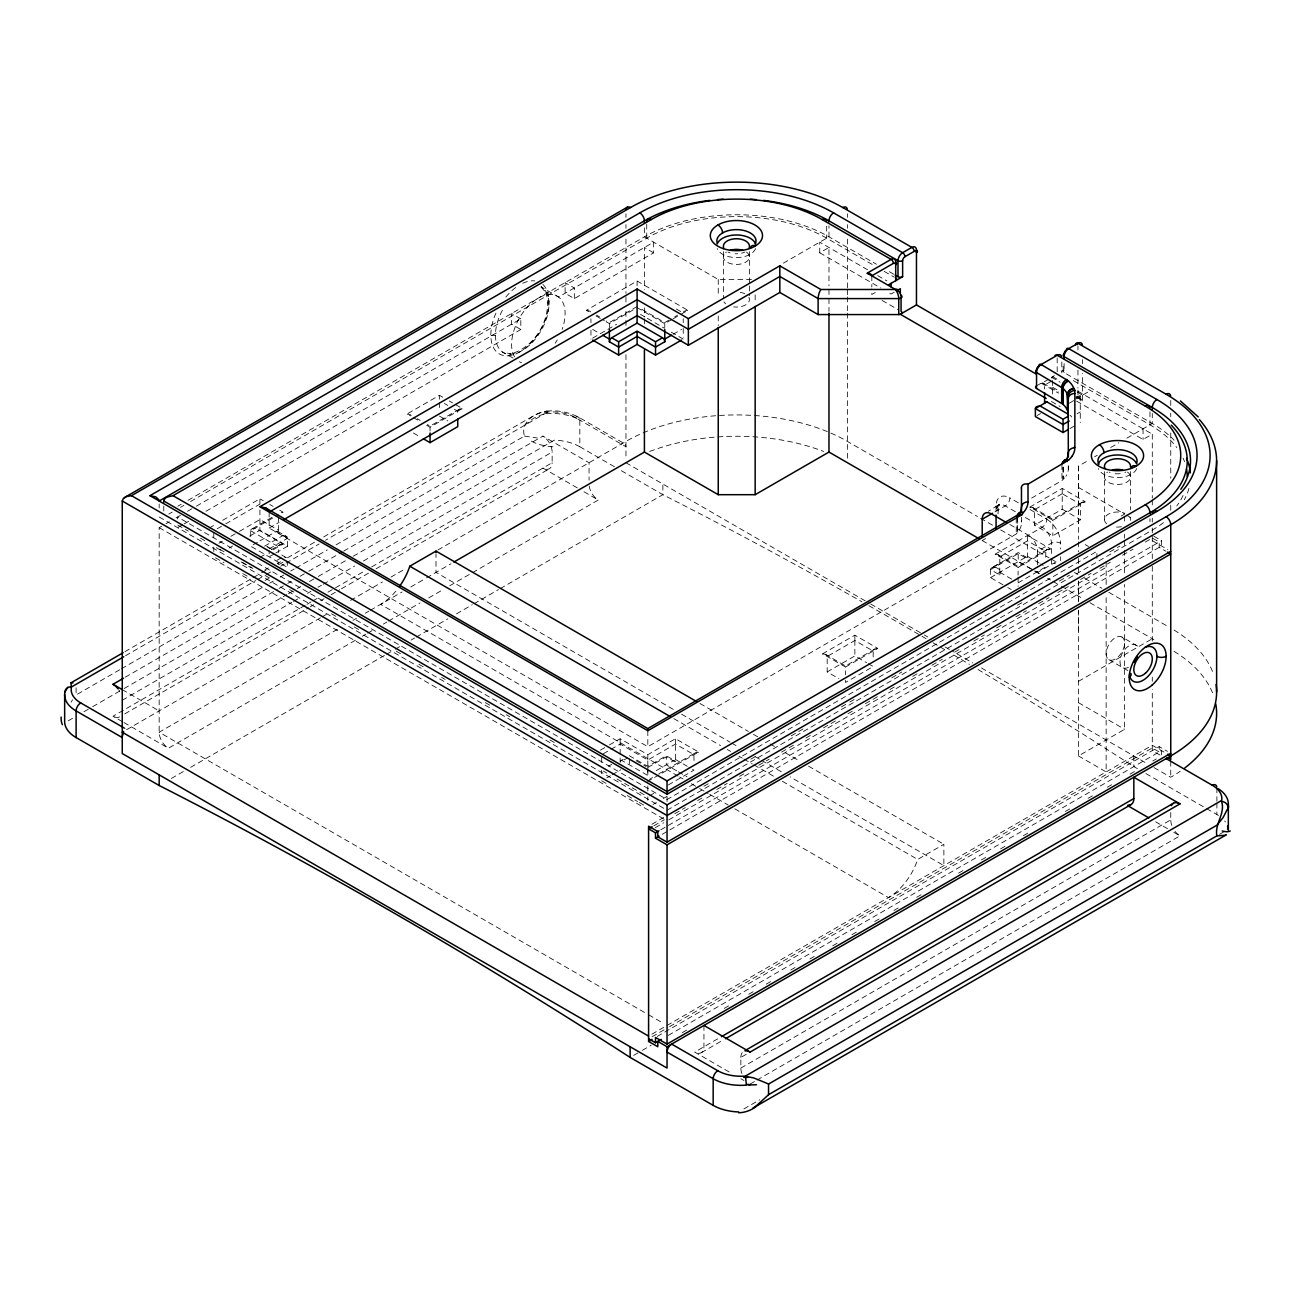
<?xml version="1.0" encoding="UTF-8"?>
<svg xmlns="http://www.w3.org/2000/svg" width="1293" height="1293" viewBox="0 0 1293 1293"><rect width="100%" height="100%" fill="white"/><g stroke="black" fill="none" stroke-linecap="round" stroke-linejoin="round"><path stroke-width="0.75" stroke-dasharray="5 3.75" d="M601.698 762.417L601.698 756.631M693.969 760.494L693.969 754.692L675.512 744.041L647.825 760.025L620.155 744.041L620.155 762.159L627.638 757.827M647.825 790.993L647.825 781.344L698.592 752.041L675.512 738.723L647.825 754.692L620.155 738.723L608.615 745.382M620.317 761.27A3.265 1.891 60 0 1 622.45 760.834L647.825 775.477L647.825 767.751M647.825 765.828L647.825 760.025M647.825 767.492L666.283 756.825L675.512 762.159L675.512 744.041M997.97 513.903L998.778 504.367L998.164 506.274L1000.232 503.882L988.385 511.268M269.154 512.093L269.154 528.077L647.825 746.707L1016.25 533.993L1019.967 528.853A33.424 19.298 0 0 0 1021.454 523.148L1021.47 520.481M1063.153 371.253L1063.153 363.268M1068.325 466.369L1068.325 469.036A32.955 19.023 0 0 1 1065.868 476.293M1078.459 630.919L1078.459 610.991M1078.459 601.633L1078.459 581.705M1078.459 523.293L1078.459 466.11L1089.223 459.904M614.434 466.725L579.83 446.748L579.83 420.112A39.146 22.611 0 0 0 546.6 413.712L547.02 410.948L547.521 412.111L325.577 540.248M71.099 702.18L72.57 699.804M336.051 544.87L524.457 436.097C520.125 422.1 535.35 412.111 547.181 411.109L543.82 411.594C555.521 409.542 567.95 411.691 578.472 417.122L624.616 443.758M1031.604 498.096L1061.957 480.56L1062.975 479.412L1062.975 463.427M1017.656 532.021L1017.656 516.036M524.457 425.429L533.524 418.269L542.85 414.326A26.264 26.022 48.1 0 1 544.111 414.019L544.935 413.905A23.387 23.226 -85.8 0 1 546.6 413.712M668.901 320.147L664.764 322.555L640.504 308.526M998.148 564.136L991.618 567.918L1018.237 552.547L1026.787 557.461M649.409 779.34L652.577 777.513M177.804 506.226L181.198 504.27M187.97 500.359L644.415 236.829A130.496 75.35 0 0 1 828.975 236.829L876.444 264.241M168.817 514.081L172.163 512.141M180.551 507.309L183.897 505.369M190.604 501.49L646.726 238.154A127.231 73.459 0 0 1 826.663 238.154L874.133 265.566M355.381 640.261L168.397 748.211A13.043 7.532 60 0 1 159.168 732.226L159.168 527.641L164.243 524.716M165.94 523.73L169.335 521.774M176.107 517.863L181.198 514.921M187.517 511.268L194.742 507.098M196.439 506.129L520.82 318.854L520.82 329.505L202.371 513.353M182.572 524.78L177.626 527.641L177.626 524.974M184.22 523.827L189.166 520.982M574.334 298.602L574.334 287.951L565.106 282.617L565.106 293.269L574.334 298.602L653.644 252.814L653.644 242.163L558.56 297.051L541.12 286.868A37.853 21.852 -60 0 1 541.12 330.572A37.853 21.852 -60 0 1 503.268 352.423A37.853 21.852 -60 0 1 503.268 308.72M209.175 528.077L215.931 524.166M222.703 520.271L259.925 498.775L263.222 500.682M217.192 528.772L224.028 524.829M225.742 523.843L259.925 504.108M218.905 543.238L222.331 541.266M230.865 536.32L237.702 532.377M239.415 531.391L259.925 519.56L278.383 530.211M252.361 528.692L272.354 517.135M250.697 536.53L250.697 530.744L278.383 514.759M426.722 425.268L430.052 427.191L462.344 408.54L454.15 403.82M606.045 321.698L609.407 323.638L635.348 308.655M229.168 547.973L232.578 546.002M249.662 536.126L259.925 530.211L287.612 546.196L287.612 538.195L276.072 531.536L259.15 541.314M592.663 338.103L616.583 324.301M269.154 528.077L278.997 522.388M257.452 542.284L250.697 546.196L287.612 567.498L287.612 561.501M264.532 546.196L282.989 535.544M269.154 548.862L287.612 538.195M271.271 549.719L280.048 544.676M674.671 316.817L677.564 315.153M259.925 557.38L266.633 553.501M273.098 549.767L282.989 544.062L255.303 528.077M637.093 307.653L664.764 323.638L671.487 319.775M673.152 318.805L679.601 315.088M681.249 314.134L687.844 310.32L637.093 281.017L586.327 310.32L589.624 312.227M274.181 553.937L269.154 556.847L269.154 550.85M275.862 552.968L287.612 546.196M783.413 263.142L828.975 236.829L828.975 225.839M281.26 557.849L276.072 560.839A3.265 1.891 60 0 1 278.286 564.055M264.952 569.922L268.314 567.983M673.152 334.257L681.54 329.408M124.936 651.672L251.246 578.747M252.975 577.761L259.877 573.769M261.59 572.783L268.491 568.791M277.122 563.813L280.565 561.825M287.466 557.849L315.056 541.912M323.686 536.934L534.526 415.215L541.298 412.467L548.927 412.014A32.616 18.829 0 0 1 575.207 417.445L625.957 446.748A6.53 3.766 -60 0 0 621.351 444.081M282.989 562.18L278.383 564.831L278.383 562.18M867.619 269.801L819.746 242.163L819.746 252.814L828.975 247.48L828.975 285.85M125.55 655.729L255.804 580.541M257.549 579.539L265.049 575.207M266.261 574.496L273.777 570.165M280.743 566.14L284.234 564.12M285.979 563.118L319.112 543.997M265.113 580.492L268.572 578.488M119.732 669.758L76.109 694.939L76.109 686.05M121.477 668.756L262.786 587.167M269.752 583.143L273.243 581.123M280.225 577.098L283.717 575.078M290.699 571.053L294.174 569.033M295.919 568.031L327.323 549.897M125.259 677.209L277.3 589.446M279.046 588.428L286.028 584.404M287.773 583.385L291.281 581.365M300.008 576.322L307.007 572.298M308.752 571.28L341.95 552.111M343.696 551.109L542.915 436.08L589.058 462.732L589.058 480.156M68.206 720.815L75.204 716.775M83.948 711.732L90.946 707.691M92.692 706.673L122.415 689.508M124.16 688.506L286.787 594.618M288.533 593.616L295.531 589.576M297.277 588.557L300.768 586.537M309.512 581.494L316.51 577.454M318.256 576.452L346.233 560.289M353.231 556.249L554.325 440.153A39.146 22.611 0 0 1 579.83 446.748M122.253 700.256L291.765 602.393M293.511 601.39L300.493 597.35M307.492 593.325L310.983 591.305M317.981 587.264L321.472 585.244M323.218 584.242L354.67 566.075M363.414 561.033L552.143 452.065A13.043 7.532 60 0 0 542.915 436.08M122.253 721.575L113.024 716.241L305.245 605.269M307.007 604.251L310.983 601.956M312.728 600.954L319.727 596.913M327.969 592.146L365.159 570.682M371.657 566.932L552.143 462.732L552.143 452.065M124.758 713.881L308.494 607.807M310.223 606.805L313.698 604.801M320.632 600.809L324.09 598.804M331.024 594.796L339.687 589.802M341.433 588.8L369.168 572.783M376.101 568.775L549.444 468.696M875.232 292.509L871.821 294.481L871.821 288.889M320.373 617.844L126.003 730.06A6.53 3.766 -60 0 1 126.876 729.559L123.983 727.894M322.054 616.874L328.778 612.995M350.597 600.388L382.502 581.979M390.906 577.131L406.018 568.403M437.923 549.978L625.957 441.414A156.598 90.413 0 0 1 847.432 441.414L977.476 516.505M894.174 292.234L891.087 293.996L886.626 291.426M337.408 629.319L159.168 732.226L646.985 1013.874M352.957 620.349L356.415 618.345M365.369 613.173L368.861 611.153M370.251 610.361L402.075 591.984M410.802 586.941L424.783 578.876M426.528 577.858L450.998 563.748M362.363 636.221L365.854 634.2M367.616 633.198L374.598 629.158M383.342 624.115L386.833 622.095M388.579 621.093L420.031 602.926M428.775 597.883L442.756 589.818M449.738 585.777L470.717 573.672M472.462 572.67L598.271 500.019A13.043 7.532 60 0 1 589.204 486.071M171.403 778.434L183.654 771.371M190.653 767.331L384.781 655.244M386.542 654.242L393.525 650.201M395.286 649.183L402.268 645.142M411.029 640.1L414.52 638.079M416.265 637.077L447.75 618.894M456.494 613.852L472.236 604.752M473.981 603.75L498.468 589.608M500.213 588.606L662.873 494.686A5625.504 3247.903 60 0 1 861.962 601.778M1036.55 385.831L1041.188 383.164A3.265 1.891 -60 0 1 1042.4 382.857L1048.461 379.35M1051.855 378.138A3.265 1.891 60 0 0 1051.5 377.604L1054.345 375.568M1061.812 371.253L1064.107 369.927A3.265 1.891 0 0 0 1064.107 372.594L1152.289 423.49A130.496 75.35 0 0 1 1174.125 440.202M1050.999 381.419L1044.599 385.12L1044.599 388.983M1037.083 415.554L1040.526 413.566M1075.792 397.969L1080.948 394.995M1075.711 399.117L1090.581 390.534M1069.311 403.157L1074.499 400.151M1077.069 413.776L1080.269 411.934M1069.941 428.565L1076.827 424.573M994.899 511.915L1005.291 505.919A6.53 3.766 -60 0 0 1009.898 497.918L1019.967 503.737M1094.621 456.785L1097.304 455.233M1110.768 447.475L1118.833 442.804M1126.914 438.149L1152.289 423.49L1152.289 413.501M600.372 750.134L606.967 746.336M1076.616 401.121L1143.06 439.475L1152.289 434.141L1152.289 498.08M603.362 753.738L620.155 744.041M1062.216 493.732L1034.529 509.717L1034.529 525.168L1052.841 535.738L1080.528 519.754L1080.528 504.302L1062.216 493.732L1062.216 509.183L1034.529 525.168M982.211 540.539L985.67 538.551M608.405 766.28L611.767 764.341M620.818 760.672L623.129 759.33M606.886 777.804L610.344 775.816M612.074 774.814L620.721 769.82M1052.841 520.287L1085.134 501.652L1062.216 488.415L1029.907 507.05L1052.841 520.287L1052.841 535.738M1009.898 524.554L1028.355 535.221L1042.19 527.221A6.53 3.766 -60 0 0 1046.813 519.236L1030.036 509.539M873.179 656.86L873.179 651.074L854.867 640.488L827.181 656.472L827.181 671.924L838.834 678.663M1045.762 557.218L1045.762 551.416L1027.466 540.846L999.78 556.83L999.78 574.949L990.551 569.615L990.551 577.615L1006.035 586.553M990.551 569.615L1018.237 553.63L1027.466 558.964L1027.466 540.846M656.214 770.628L673.2 760.834A3.265 1.891 -60 0 1 675.512 762.159M827.181 671.924L854.867 655.939L866.52 662.679M990.551 577.615L1025.155 557.622A3.265 1.891 -60 0 1 1027.466 558.964M1037.584 564.766L1037.584 551.206L1051.419 543.205A6.53 3.766 0 0 1 1060.648 543.205L1060.648 549.024M658.88 773.844L695.634 752.655M845.493 667.043L877.802 648.407L854.867 635.17L822.574 653.822L845.493 667.043L845.493 674.768M1018.092 567.401L1050.385 548.749L1027.466 535.528L995.157 554.164L1018.092 567.401L1018.092 575.126M1121.193 516.036L1124.603 514.064L1078.459 487.429M1018.092 582.852L1045.762 566.867L1040.768 563.99M649.539 795.809L656.375 791.849M668.336 784.948L693.969 770.143L688.943 767.25M1056.042 561.857L1037.584 572.508L1037.584 566.706M652.965 804.488L656.375 802.517M663.212 798.557L666.622 796.585M703.925 786.241L710.633 782.362M750.877 759.136L757.585 755.257M791.122 735.895L806.218 727.183M841.436 706.851L848.143 702.988M849.824 702.018L856.532 698.139M891.734 677.807L901.803 672.004M1017.51 605.205L1024.218 601.326M1059.436 580.993L1069.489 575.191M1109.733 551.949L1119.803 546.147M667.043 810.21L1152.289 530.049A130.496 75.35 0 0 0 1166.141 520.61M651.931 824.255L663.681 817.467M653.822 825.823L664.327 819.762M674.817 813.701L685.306 807.64M697.557 800.577L704.556 796.536M716.791 789.473L727.28 783.413M739.531 776.35L746.53 772.309M758.765 765.23L769.254 759.169M781.505 752.106L793.74 745.043M805.992 737.964L811.244 734.941M823.479 727.878L835.731 720.799M847.966 713.736L853.218 710.714M865.453 703.634L877.705 696.571M889.94 689.508L895.192 686.47M912.68 676.368L919.679 672.344M931.914 665.265L942.403 659.204M954.654 652.141L961.653 648.1M973.888 641.037L984.393 634.976M996.628 627.913L1003.627 623.872M1015.862 616.793L1026.367 610.749M1038.602 603.669L1049.092 597.608M1057.836 592.566L1068.341 586.505M1080.576 579.442L1091.066 573.381M1099.826 568.338L1110.315 562.277M1122.55 555.198L1133.056 549.153M1145.291 542.074L1152.289 538.033L1159.207 542.042L1159.207 547.359L1165.801 551.174M655.292 827.633L663.681 822.801M668.756 819.875L1106.145 567.336M660.755 829.815L1161.518 540.7L1161.518 546.034L657.814 836.846M1078.459 681.363L1152.289 638.742M1078.459 610.248L1078.459 755.936L1124.603 729.3L1124.603 584.468M734.812 808.836L888.501 897.584A45.675 26.377 -60 0 0 917.691 859.425L943.874 844.297L943.874 865.615L790.168 776.883M651.931 1034.158L663.681 1027.385M667.043 1025.446L1152.289 745.285L1164.589 752.397M652.076 1036.744L667.818 1027.66M669.564 1026.642L1152.289 747.952L1159.207 751.944L1159.207 746.627L1167.45 751.378M657.248 1036.42L1159.207 746.627M633.618 1055.395L640.617 1051.354M642.362 1050.336L651.106 1045.294M668.303 1035.37L1161.518 750.619L1161.518 755.936M682.3 1032.622L689.298 1028.582M724.274 1008.378L731.272 1004.338M748.76 994.252L753.997 991.214M766.248 984.151L773.246 980.11M790.734 970.009L795.987 966.986M809.968 958.905L815.22 955.883M832.708 945.781L839.707 941.74M851.942 934.677L857.194 931.639M874.682 921.537L881.681 917.513M893.916 910.434L899.168 907.411M916.656 897.31L923.655 893.269M958.63 873.082L965.629 869.041M981.371 859.942L988.369 855.901M1000.604 848.838L1005.857 845.816M1023.345 835.714L1030.343 831.674M1065.319 811.487L1072.317 807.446M1088.06 798.347L1095.058 794.306M1107.293 787.243L1114.291 783.202M1130.034 774.119L1137.032 770.078M1152.774 760.995L1156.265 758.975M729.123 1071.945L694.729 1052.082L719.684 1037.681M701.242 1052.728L723.773 1039.717M741.891 1073.562A13.043 7.532 60 0 1 740.857 1068.066L740.857 1057.415L747.855 1053.375M740.857 1068.066L1170.747 819.875L1170.747 809.224M750.085 1084.051L755.338 1081.029M757.084 1080.011L1179.976 835.86A13.043 7.532 60 0 1 1174.917 831.205M743.928 1108.909L759.67 1099.826M1219.541 834.324L1228.285 829.266M637.093 306.57L609.407 322.555L606.643 320.955M459.403 409.154L430.052 426.108L427.32 424.508M1082.193 502.266L1052.841 519.204L1032.865 507.664M1047.427 549.363L1018.092 566.318L998.115 554.778M874.844 649.021L845.493 665.96L825.516 654.436M644.415 227.843L644.415 236.829L718.245 279.45L752.849 279.45M524.457 436.097L537.371 438.004M267.489 546.81L271.352 549.024M1042.934 383.067L1058.369 391.973M629.368 755.742L647.825 766.393L666.283 755.742L674.833 760.672M889.39 271.708L893.705 274.197M884.202 271.385L894.271 277.187M1073.384 380.611L1149.978 424.831A127.231 73.459 0 0 1 1176.775 447.588M877.721 275.619L886.95 280.953M1052.583 376.586L1058.24 379.851M1077.893 391.197L1152.289 434.141M1051.5 377.2L1060.131 382.195M1077.408 392.167L1082.58 395.157A3.265 1.891 60 0 0 1080.269 396.482L1080.269 422.585M1076.519 396.24L1080.56 398.583M1075.744 396.886L1082.564 400.83L1082.564 373.386M819.746 252.814L880.695 288M1052.583 387.237L1058.24 390.502M1041.188 383.164L1058.466 393.12M882.133 300.429L897.617 309.366M1051.387 401.476L1060.066 406.487M1126.332 515.067L1133.25 519.059M1153.825 536.256L1161.518 540.7M653.644 252.814L644.415 247.48L644.415 289.503M1152.289 540.7L1167.66 549.573M1062.216 509.183L1080.528 519.754M1085.183 544.579L1088.528 546.519M676.384 309.043L681.524 312.001M1015.361 511.721L1005.291 505.919A13.043 7.532 60 0 0 996.063 511.236A6.53 3.766 0 0 0 996.063 505.919A19.46 11.233 60 0 1 1009.898 497.967M1025.414 517.539L1042.19 527.221A13.043 7.532 60 0 1 1051.419 543.205L1051.419 556.766M640.504 314.425L645.627 317.383M647.34 318.369L664.424 328.244M671.261 332.188L683.221 339.089M980.579 518.283L994.511 526.332M1000.669 529.888L1049.124 557.865M1050.853 558.851L1057.189 562.52M1074.418 572.46L1077.861 574.448M1084.73 578.424L1101.943 588.347M1108.812 592.323L1169.017 627.089M1027.466 556.297L1039.103 563.021M596.623 315.153L599.499 316.817M595.976 315.896L604.364 320.729M982.147 540.506L1039.394 573.559M1047.621 578.31L1050.482 579.959M1052.874 581.333L1059.597 585.228M1061.294 586.198L1083.469 598.998M1089.918 602.732L1153.906 639.663M1038.877 573.542L1018.237 561.631L1018.237 553.63M592.63 329.408L599.338 333.287M1121.904 637.013A13.043 7.532 -60 0 1 1117.766 657.232A13.043 7.532 -60 0 1 1106.469 650.718A13.043 7.532 -60 0 1 1121.904 637.013L1139.198 647.017M995.157 566.948L1002.075 570.956A3.265 1.891 -60 0 0 999.78 574.949M999.78 572.282L1014.763 580.929M1007.764 587.539L1011.207 589.527M520.82 318.854L511.592 313.52L511.592 324.171L520.82 329.505M1108.844 659.624L1127.884 670.614M513.062 358.064L502.314 352.132L511.042 353.829L510.072 354.04C535.27 347.914 552.935 317.238 546.082 292.315L546.389 293.269L540.393 286.189L542.979 288.177L541.12 286.868M1078.459 702.665L1124.603 729.3M1159.983 755.047L1152.289 750.619L1152.289 689.411M625.957 462.732L868.912 602.991M870.642 603.993L922.588 633.99M924.317 634.992L927.792 636.98M945.102 646.985L953.765 651.979M957.224 653.983L972.805 662.97M981.468 667.98L1145.582 762.725M1153.97 767.573L1170.747 777.255A156.598 90.413 0 0 0 1180.25 771.258M621.351 470.717L662.873 494.686L662.873 484.035M978.058 669.532A5625.504 3247.903 60 0 1 1133.832 766.604L1137.29 768.592M1145.937 773.586L1216.891 814.542A39.146 22.611 0 0 1 1219.105 815.948M1078.459 755.936L1106.145 771.921L1106.145 595.426M442.691 397.193L439.426 395.302L407.117 413.954L410.398 415.845M449.253 400.975L452.518 402.866M444.42 403.513L447.75 405.436M454.409 409.283L457.738 411.206L457.738 415.069M577.308 487.914L542.915 468.05A13.043 7.532 60 0 0 552.143 462.732M584.016 491.793L598.271 500.019M1155.651 821.815L1170.747 830.526M1173.818 832.304L1179.976 835.86M439.426 416.087L447.75 420.888M868.185 663.632L873.179 666.509L845.493 682.494L845.493 676.708M417.348 418.754L420.209 420.419M413.404 417.574L420.225 421.518M413.404 433.026L420.063 436.872M699.966 703.489L748.405 731.45M753.415 734.343L758.441 737.236M770.127 743.992L776.818 747.855M785.158 752.671L800.205 761.351M808.545 766.183L943.874 844.297M673.233 709.356L436 572.395L436 553.743M681.589 714.189L730.028 742.15M731.709 743.119L738.384 746.982M755.096 756.615L760.106 759.508M761.771 760.478L781.829 772.05M673.782 718.601L720.557 745.608M727.232 749.471L730.577 751.395M738.933 756.211L742.279 758.151M743.944 759.104L752.3 763.937M753.964 764.89L775.687 777.432M782.362 781.295L917.691 859.425M269.801 504.48L273.098 506.387M279.692 510.185L282.989 512.093M675.512 759.492L687.262 766.28M277.704 531.375L286.545 536.498M676.675 770.822L666.283 764.826L666.283 756.825M678.405 771.808L687.052 776.802M678.001 776.042L380.643 604.364A45.675 26.377 -60 0 0 395.884 591.143M679.682 777.012L683.027 778.936M691.367 783.768L698.058 787.631M699.723 788.585L708.079 793.417M709.744 794.371L728.121 804.989M250.697 530.744L278.383 546.729L278.383 552.515M636.091 760.704L646.161 766.523M177.755 525.055L188.245 531.116M200.48 538.179L207.462 542.203M219.697 549.266L226.695 553.307M242.421 562.39L252.895 568.435M265.13 575.498L272.128 579.539M289.6 589.624L294.836 592.647M331.541 613.836L336.778 616.858M354.25 626.96L361.232 630.984M396.191 651.171L403.174 655.195M418.9 664.279L425.898 668.319M441.624 677.403L445.115 679.407M485.311 702.616L490.548 705.639M506.274 714.722L509.765 716.742M549.961 739.952L555.198 742.974M220.618 550.139L213.781 546.196L213.781 551.513M241.128 561.97L251.375 567.902M603.395 771.129L606.821 773.117M617.068 779.033L646.128 795.809M663.697 808.27L159.168 516.99L159.168 513.984M215.495 557.833L224.028 562.762M242.825 573.623L249.662 577.567M601.698 780.81L608.534 784.754M627.331 795.599L637.578 801.531M639.292 802.517L644.415 805.474M159.168 527.641L663.697 818.922M122.253 689.605L159.168 710.924M648.666 1014.827L663.697 1023.523M123.934 722.545L168.397 748.211M740.857 1078.718L743.944 1080.495M281.745 555.02L286.545 557.816M495.445 335.178L495.445 335.776A3.265 1.923 -1.1 0 0 490.823 335.841L490.823 335.194M1068.325 465.642L1068.325 469.036L1068.325 465.044M1216.891 787.906L1216.891 801.224M1216.891 803.131L1216.891 814.542M1170.747 400.474L1170.747 405.889M1170.747 413.113L1170.747 416.718M1170.747 432.977L1170.747 478.151M1170.747 505.24L1170.747 510.654M1170.747 761.27L1170.747 777.255M1152.289 499.906L1152.289 507.212M1152.289 518.17L1152.289 522.049M1152.289 528.045L1152.289 532.781M1152.289 536.433L1152.289 558.754M1152.289 566.302L1152.289 640.989M1152.289 677.096L1152.289 681.346M1149.978 411.837L1149.978 424.831M1149.978 518.719L1149.978 521.726M1143.06 428.823L1143.06 439.475M1133.832 755.936L1133.832 766.604M1130.535 471.606L1130.535 509.862M1124.603 516.069L1124.603 524.118M1124.603 534.187L1124.603 538.195M1124.603 540.215L1124.603 548.264M1124.603 550.268L1124.603 574.415M1106.145 562.019L1106.145 585.39M1104.448 471.606L1104.448 519.544M1096.917 558.463L1096.917 551.351L667.043 799.543L177.626 516.99L177.626 518.978M1082.564 359.664L1082.564 363.592M1078.459 466.11L1078.459 539.31M1078.459 541.848L1078.459 551.82M1078.459 558.528L1078.459 573.898M1078.459 580.929L1078.459 601.051M1077.958 345.942L1077.958 349.967M1077.958 370.04L1077.958 388.126M1077.958 390.13L1077.958 398.163M1064.107 363.592L1064.107 372.594M1063.282 467.145L1063.282 479.121A32.147 18.571 0 0 0 1065.836 476.277M1062.216 488.867L1062.216 493.279M1061.812 361.927L1061.812 372.917M1061.957 464.575L1061.957 480.56M1060.648 556.766L1060.648 560.645M1057.189 357.935L1057.189 371.915M1052.599 380.498L1052.599 394.026M1051.419 558.705L1051.419 564.524A6.53 3.766 0 0 1 1055.363 563.441M1027.466 535.981L1027.466 540.377M1021.47 517.152L1021.47 523.148M1018.092 577.066L1018.092 586.408M1017.284 516.457L1017.284 532.441M1016.25 518.024L1016.25 533.993M996.063 505.919L996.063 513.66M871.821 275.829L871.821 287.014M854.867 635.639L854.867 640.035M854.867 640.488L854.867 655.939M847.432 213.798L847.432 217.418M847.432 224.643L847.432 228.263M847.432 239.092L847.432 287.87M847.432 289.68L847.432 295.095M847.432 296.905L847.432 311.354M847.432 313.165L847.432 458.724M828.975 289.503L828.975 294.982M828.975 298.635L828.975 311.419M826.663 226.178L826.663 238.154M755.16 294.82L755.16 302.514M749.471 251.585L749.471 284.04M749.471 285.979L749.471 295.661M723.369 251.585L723.369 297.6M718.245 279.45L718.245 296.743M718.245 315.961L718.245 325.577M703.942 1025.446L703.942 1046.748A13.043 7.532 60 0 1 694.729 1052.082M683.221 318.773L683.221 322.636M683.221 328.438L683.221 337.311M675.512 739.176L675.512 743.572M667.043 796.553L667.043 801.547M664.764 323.638L664.764 327.501M647.825 730.723L647.825 746.707M647.825 755.16L647.825 759.557M647.825 769.48L647.825 775.477M647.825 796.795L647.825 800.335M646.726 224.174L646.726 238.154M644.415 307.766L644.415 316.898M644.415 318.724L644.415 324.204M637.093 281.486L637.093 285.882M629.368 758.829L629.368 764.826M625.957 213.798L625.957 217.418M625.957 224.643L625.957 228.263M625.957 239.092L625.957 293.285M625.957 296.905L625.957 302.32M625.957 311.354L625.957 318.579M625.957 320.389L625.957 325.804M625.957 354.702L625.957 458.724M620.155 739.176L620.155 743.572M609.407 323.638L609.407 327.501M601.698 770.143L601.698 773.699M590.949 318.773L590.949 322.636M590.949 330.216L590.949 339.089M439.426 395.771L439.426 399.23M439.426 402.576L439.426 410.301M430.052 427.191L430.052 431.054M278.383 516.683L278.383 532.878A3.265 1.891 -60 0 0 276.072 531.536M259.925 499.243L259.925 503.64M259.925 509.895L259.925 530.211M213.781 532.668L213.781 540.393M163.775 505.999L163.775 510.994M159.168 503.995L159.168 508.004M1183.063 495.461A127.231 73.459 0 0 1 1176.775 505.951M1183.063 458.078A127.231 73.459 0 0 1 1184.55 461.714M1136.66 468.583A19.573 11.298 0 0 1 1117.491 477.57A19.573 11.298 0 0 1 1098.339 468.583M1125.847 472.058A13.043 7.532 0 0 1 1124.894 472.478M1120.174 473.642A13.043 7.532 0 0 1 1114.825 473.642M1110.105 472.478A13.043 7.532 0 0 1 1109.135 472.058M1127.512 472.107A13.043 7.532 0 0 1 1126.445 482.418A13.043 7.532 0 0 1 1108.537 482.418A13.043 7.532 0 0 1 1107.471 472.107M755.581 248.579A19.573 11.298 0 0 1 736.428 257.566A19.573 11.298 0 0 1 717.259 248.579M744.784 252.054A13.043 7.532 0 0 1 741.616 253.186M737.77 253.751A13.043 7.532 0 0 1 735.087 253.751M730.092 252.846A13.043 7.532 0 0 1 728.072 252.054M746.449 252.087A13.043 7.532 0 0 1 745.366 262.398A13.043 7.532 0 0 1 727.474 262.398A13.043 7.532 0 0 1 726.407 252.087M283.086 535.884A4.332 3.54 0 0 1 287.466 537.258M266.665 546.583A4.332 3.54 0 0 1 269.025 547.909M284.476 557.138A4.332 3.54 0 0 1 286.157 557.59M1069.974 415.231A3.265 1.891 60 0 1 1071.606 416.944M990.68 568.678A4.332 3.54 0 0 1 995.077 567.288M1080.657 503.365A4.332 3.54 0 0 1 1085.053 501.991M1045.908 550.479A4.332 3.54 0 0 1 1050.288 549.089M1030.004 507.389A4.332 3.54 0 0 1 1034.4 508.779M995.254 554.503A4.332 3.54 0 0 1 999.651 555.893M822.655 654.161A4.332 3.54 0 0 1 827.051 655.535M694.099 753.754A4.332 3.54 0 0 1 698.495 752.381M873.308 650.12A4.332 3.54 0 0 1 877.705 648.747M457.867 410.269A4.332 3.54 0 0 1 462.264 408.879M586.424 310.659A4.332 3.54 0 0 1 590.723 311.936M407.214 414.293A4.332 3.54 0 0 1 411.303 415.376M683.447 311.936A4.332 3.54 0 0 1 687.747 310.659M278.512 545.775A4.332 3.54 0 0 1 282.908 544.401M250.826 529.791A4.332 3.54 0 0 1 255.222 528.417M281.228 512.416A4.332 3.54 0 0 1 282.908 512.432M1042.368 382.954A3.41 2.78 0 0 1 1044.372 384.231M1128.385 667.398A13.043 7.532 -60 0 1 1119.997 661.984A13.043 7.532 -60 0 1 1127.787 646.613A13.043 7.532 -60 0 1 1138.082 648.262M868.896 605.706A5625.504 3247.903 60 0 1 926.079 638.71M933.013 642.783A5625.504 3247.903 60 0 1 946.88 650.945M953.814 655.05A5625.504 3247.903 60 0 1 969.394 664.343M1174.012 651.333A156.598 90.413 0 0 1 1213.287 694.794M575.207 417.445A6.53 3.766 -60 0 1 579.83 420.112M1224.697 821.007A39.146 22.611 0 0 1 1225.425 821.96M1171.781 825.37A13.043 7.532 60 0 1 1170.747 819.875M740.857 1057.415A13.043 7.532 60 0 1 742.36 1052.454M553 446.828A29.998 11.896 3 0 1 528.772 439.41M119.554 716.888A13.043 7.532 60 0 1 113.024 716.241M118.843 690.026A13.043 7.532 60 0 1 119.554 691.173M1188.946 488.398A130.496 75.35 0 0 1 1184.356 499.631M1174.012 630.03A156.598 90.413 0 0 1 1213.287 673.491M649.732 451.467A156.598 90.413 0 0 1 823.657 451.467M748.857 297.261A13.043 7.532 0 0 1 733.745 306.91M725.68 303.807A13.043 7.532 0 0 1 723.999 301.835M740.388 292.363A13.043 7.532 0 0 1 744.784 293.753M1121.451 526.72A13.043 7.532 0 0 1 1113.532 526.72M1106.743 523.81A13.043 7.532 0 0 1 1108.263 514.226A13.043 7.532 0 0 1 1124.894 513.337M1129.92 517.265A13.043 7.532 0 0 1 1130.47 520.319M514.582 356.884A37.853 21.852 -60 0 1 538.341 298.069A37.853 21.852 -60 0 1 562.116 329.44M557.267 339.897A37.853 21.852 -60 0 1 555.214 343.227M521.483 362.703A37.853 21.852 -60 0 1 519.43 361.749M548.959 304.194A3.265 1.891 0 0 1 548.959 301.528M542.898 284.508A41.101 23.727 -60 0 1 539.698 331.444A41.101 23.727 -60 0 1 500.52 354.524A41.101 23.727 -60 0 1 496.544 311.807M505.838 297.051A41.101 23.727 -60 0 1 517.846 286.028M522.744 283.264A41.101 23.727 -60 0 1 534.833 280.904M1078.847 397.808A4.332 3.54 60 0 1 1082.225 400.911M1028.355 535.221A13.043 7.532 60 0 1 1037.584 551.206M1046.813 519.285A19.46 11.233 60 0 1 1060.616 543.189"/><path stroke-width="1.5" d="M64.65 694.47L64.65 721.93M647.825 729.171L647.825 730.723L1021.858 514.776L1023.232 512.674A6.53 4.865 38.1 0 0 1017.268 516.457L1017.219 516.553M1216.616 460.793L1216.616 692.014M1228.35 830.106L1228.334 804.359M1216.083 684.53A156.598 90.413 0 0 1 1170.747 755.936L667.043 1046.748L667.043 1068.066L122.253 753.544L122.253 501.005L123.336 498.5L126.698 496.447L131.482 495.672L630.58 207.526A149.94 86.566 0 0 1 842.777 207.559M163.775 502.007L164.227 499.373L166.49 497.239L173.003 495.672L651.333 219.519A120.685 69.677 0 0 1 822.041 219.519A6.53 3.766 -60 0 1 826.599 221.248M1074.871 390.405A6.578 5.317 -13.6 0 0 1068.293 396.24L1068.228 414.746L1067.517 394.737A6.53 5.156 -24.7 0 1 1073.836 388.45L1074.871 390.389L1074.855 447.734A39.049 22.547 0 0 1 1071.881 456.413M123.611 733.002A6.53 3.766 -60 0 0 122.253 737.56L76.109 710.924A39.146 22.611 0 0 1 65.038 691.739L67.915 687.197M1227.186 809.58L1223.033 817.645L1216.891 825.209L768.543 1084.051L767.573 1083.599M1225.457 835.262L1216.891 835.86L768.543 1094.702L755.629 1106.517M1062.846 463.573L1062.975 463.427A6.53 4.622 44.8 0 1 1068.648 459.985L1028 484.18A6.837 5.156 35.6 0 0 1021.292 487.897M1017.284 516.457L1017.656 516.036A6.53 4.703 42.6 0 1 1023.426 512.464A39.873 23.015 0 0 0 1028.016 501.862L1028 484.18M124.387 497.595L627.315 207.203M1180.784 489.32A130.496 75.35 0 0 0 1152.289 407.505L1064.107 356.609A3.265 1.891 0 0 1 1064.107 353.943A3.249 1.875 -60 0 1 1066.418 349.95A3.265 1.891 60 0 1 1068.729 348.609L1156.896 399.521A136.993 79.083 0 0 1 1156.896 511.398L667.043 794.225L149.94 495.672L639.809 212.86A136.993 79.083 0 0 1 833.581 212.86L902.627 252.717A3.265 1.891 60 0 1 904.938 256.709A3.249 1.875 -60 0 0 902.627 260.701L902.627 276.686L888.889 284.622M159.168 501.005L644.415 220.844A130.496 75.35 0 0 1 709.954 200.383M647.825 730.723L259.925 506.759L637.093 289.018L688.361 318.628L779.824 265.825L820.829 289.487L895.483 289.487A3.265 1.891 -60 0 1 897.795 290.828L898.877 291.588M270.787 511.139L637.093 299.669L688.361 329.279L779.824 276.476L818.113 298.586L898.748 298.586A3.265 1.891 0 0 0 901.754 297.422A3.265 1.891 0 0 0 901.059 295.37L901.059 311.354A3.265 1.891 0 0 1 901.754 313.407A3.265 1.891 0 0 1 898.748 314.571L818.113 314.571L779.824 292.46L688.361 345.263L637.093 315.654L283.927 519.544M423.393 438.796L430.052 442.642L457.738 426.658L457.738 418.932M609.407 341.756A3.265 1.891 -60 0 1 611.702 337.764L637.093 323.105L662.469 337.764A3.265 1.891 60 0 1 664.764 341.756L655.535 347.09L637.093 336.422L618.636 347.09L609.407 341.756L609.407 329.44M592.679 340.091L618.636 355.074L637.093 344.423L655.535 355.074L681.492 340.091M662.469 337.764L655.535 341.756L637.093 331.105L618.636 341.756L611.702 337.764M664.764 339.089L671.487 335.21M123.983 727.894L80.732 702.923A32.616 18.829 0 0 1 71.341 687.763L71.05 682.801L123.207 652.674M123.805 656.747L71.503 686.939A6.53 5.269 13.9 0 0 65.038 691.739M118.083 688.927A13.043 7.532 60 0 0 113.024 684.272L123.514 678.227M871.821 275.829L893.398 263.368A3.249 1.875 -60 0 1 895.693 264.709M904.938 256.709L914.167 251.375A3.249 1.875 -60 0 1 916.462 252.717A3.265 1.891 0 0 0 916.462 250.05A6.53 3.766 -60 0 0 911.856 247.383L842.81 207.526A6.53 3.766 -60 0 1 847.254 208.836M123.692 731.402L122.253 732.226L648.585 1036.097M399.828 585.988A45.675 26.377 -60 0 0 409.816 566.205L436 551.093L696.62 701.549M897.245 290.456L900.316 288.678L900.316 292.606M453.908 562.051L644.415 452.065L718.245 494.686L755.16 494.686L828.975 452.065L979.027 538.696M1036.275 374.097L916.462 304.922L900.316 314.247L1046.182 398.454M1038.861 365.854A3.265 1.891 60 0 1 1041.172 364.529L1068.341 380.869A6.53 4.59 -45.6 0 0 1062.717 388.126L1062.717 404.095L1036.55 388.498L1036.55 372.513A3.265 1.891 0 0 1 1036.55 369.846A3.249 1.875 -60 0 1 1038.861 365.871L1057.189 355.268A6.53 3.766 -60 0 1 1061.634 356.577M1068.212 429.551L1063.04 432.541L1035.37 416.556L1035.37 408.556L1046.894 401.897L1068.325 414.277M1068.244 416.217L1063.04 419.223L1039.976 405.905M1035.37 408.556L1063.04 424.54L1069.198 421.001M982.211 536.676L982.211 519.236L992.604 513.24M1017.543 515.099L647.825 728.557L265.825 508.004L260.103 506.775M173.003 495.672L667.043 780.907L1145.372 504.739A120.685 69.677 0 0 0 1145.356 406.18M131.482 495.672L667.043 804.876L1166.124 516.731A149.94 86.566 0 0 0 1166.076 394.22L1077.958 343.291L1068.729 348.609A6.53 3.766 -60 0 0 1064.107 356.609M652.076 826.825L648.585 828.845L655.503 832.854L658.994 830.833M655.503 832.854L655.503 838.171L658.994 836.151M667.043 1046.748L657.814 1041.431L657.814 1046.748L648.585 1041.431L648.585 826.179L657.814 831.512L657.814 836.846L667.043 842.163L1170.747 551.351M655.503 838.171L667.043 844.83L1170.747 554.018L1167.45 552.111M648.585 1041.431L652.076 1039.41M648.585 1038.764L655.503 1042.756L661.305 1039.41M655.503 1042.756L655.503 1037.439L667.043 1044.098L1170.747 753.286M721.429 1036.663L1133.832 798.557L1133.832 777.255L1179.976 803.89L750.085 1052.082A13.043 7.532 60 0 0 745.043 1050.902M725.518 1038.715L1131.133 804.537M745.301 1050.433L1173.446 803.244M752.93 1108.117L1226.443 834.728M71.115 682.769L72.974 682.979M748.065 1085.005L749.051 1084.94M749.972 1084.908L756.486 1084.762M149.94 495.672L155.677 496.835L158.91 499.744M767.04 1083.356L753.609 1077.877L744.154 1076.148A32.616 18.829 0 0 1 717.793 1070.733L671.649 1044.098A6.53 3.766 -60 0 0 667.043 1052.082L713.17 1078.718A39.146 22.611 0 0 0 746.4 1085.118L745.479 1076.051L1221.675 800.415A32.616 18.829 0 0 0 1212.268 785.239L1166.124 758.603A6.53 3.766 -60 0 1 1170.424 759.492M265.825 508.004L269.073 511.398M822.057 219.519L891.087 259.376A6.53 3.766 -60 0 1 895.71 262.043L895.71 280.678A3.265 1.891 0 0 0 895.71 278.027M895.144 275.021L898.005 276.686A3.265 1.891 0 0 0 902.627 276.686M897.795 290.828L867.199 273.162L891.087 259.376A3.265 1.891 60 0 1 893.398 263.368M1006.552 522.631L991.44 513.903A13.043 7.532 60 0 0 982.211 519.236M602.683 335.21L609.407 339.089M1167.66 754.175L1170.747 755.936M1127.674 805.668L1148.927 817.936M409.816 566.205L670.437 716.678M163.775 501.005L667.043 791.558L1149.978 512.739A127.231 73.459 0 0 0 1171.264 425.138M122.253 501.005L667.043 815.527L1170.747 524.716A156.598 90.413 0 0 0 1199.354 419.53M113.024 684.272L122.253 689.605M703.942 1025.446L750.085 1052.082M64.715 722.835A39.146 22.611 0 0 0 76.109 737.56L159.168 785.497A5625.504 3247.903 60 0 1 630.127 1057.415L713.17 1105.353A39.146 22.611 0 0 0 738.675 1111.948M1180.428 400.959L1198.255 416.944M899.249 291.943L901.043 295.192M1062.717 388.126L1036.55 372.513A6.481 3.75 -60 0 1 1041.172 364.545M1068.325 412.225L1067.517 394.737M1068.309 455.459L1068.228 398.761A6.53 5.334 1 0 1 1074.758 393.476M1216.891 835.86C1214.337 824.013 1225.716 813.442 1221.529 801.337A6.53 5.269 13.9 0 1 1227.962 807.091A39.146 22.611 0 0 0 1218.297 788.762M1170.747 759.605L1170.747 524.716A6.53 3.766 60 0 0 1166.124 516.731M1152.289 409.509L1152.289 407.505A6.53 3.766 -60 0 1 1156.896 399.521M1149.978 513.725L1149.978 512.739A6.53 3.766 60 0 0 1145.372 504.739M1073.675 447.831A6.513 5.334 0.1 0 0 1068.325 453.051L1068.325 457.043M1067.404 394.446L1067.404 410.431A33.408 19.282 0 0 0 1065.674 407.279A32.325 18.668 0 0 0 1063.008 404.37L1063.008 388.385A6.53 4.477 -48.3 0 1 1068.487 381.015A38.855 22.434 0 0 1 1071.687 384.506A40.115 23.161 0 0 1 1073.772 388.288A6.53 5.204 -21.1 0 0 1067.404 394.446A33.408 19.282 0 0 0 1065.674 391.294A32.325 18.668 0 0 0 1063.008 388.385M1064.107 353.943L1064.107 358.597M1063.04 419.692L1063.04 424.088M1063.04 424.54L1063.04 432.541M1061.682 402.98L1061.682 386.995A6.562 4.299 -52.1 0 1 1066.984 379.415M1044.599 392.846L1044.599 403.238M1021.47 487.946L1021.47 511.139M996.063 515.115L996.063 528.675M916.462 250.05L916.462 304.922M898.748 298.586L898.748 314.571M898.005 276.686L898.005 260.701A6.53 3.766 -60 0 1 902.627 252.717L911.856 247.383A3.265 1.891 60 0 1 914.167 251.375M891.087 283.345L891.087 286.901M828.975 221.846L828.975 220.844A6.53 3.766 -60 0 1 833.597 212.86M828.975 313.245L828.975 452.065M818.113 314.571L818.113 298.586A6.837 2.133 -76.6 0 1 820.813 289.648M779.824 265.825L779.824 292.46M768.543 1084.051L768.543 1094.702M755.16 306.36L755.16 494.686M718.245 327.501L718.245 494.686M713.17 1105.353L713.17 1078.718A6.53 3.766 -60 0 1 717.793 1070.733M688.361 318.628L688.361 345.263M667.043 780.907L667.043 794.225M667.043 804.876L667.043 842.163M667.043 844.83L667.043 1044.098M664.764 329.44L664.764 341.756M655.535 342.225L655.535 346.621M655.535 347.09L655.535 355.074M644.415 222.849L644.415 220.844A6.53 3.766 60 0 0 639.809 212.86M644.415 349.773L644.415 452.065M637.093 289.018L637.093 323.105M637.093 331.574L637.093 335.97M637.093 336.422L637.093 344.423M630.127 1046.748L630.127 1057.415M618.636 342.225L618.636 346.621M618.636 347.09L618.636 355.074M436 551.093L436 552.418M430.052 432.993L430.052 442.642M159.168 774.846L159.168 785.497M76.109 737.56L76.109 710.924A6.53 3.766 -60 0 1 80.732 702.923M1186.57 469.181A127.231 73.459 0 0 1 1187.249 476.778M1068.325 453.051A32.955 19.023 0 0 1 1065.868 460.308A32.147 18.571 0 0 1 1063.299 463.153A6.53 4.493 47.7 0 1 1068.794 459.839A38.305 22.11 0 0 0 1071.865 456.413M1028 501.846A6.53 5.334 0.3 0 0 1021.47 507.163A33.214 19.169 0 0 1 1017.688 516.036M1016.476 516.521A6.61 4.525 48.2 0 1 1021.858 514.824M895.499 289.777A6.772 2.473 73.9 0 1 898.813 298.311M1073.594 447.491A6.497 5.689 2.8 0 1 1074.774 447.394M1062.054 463.524A6.562 4.332 51.7 0 1 1067.291 461.52M1149.897 407.909A6.53 3.766 -60 0 0 1145.372 406.18L1057.189 355.268A3.265 1.891 60 0 0 1054.926 356.141M646.742 221.717A6.53 3.766 60 0 1 651.333 219.519M1098.339 463.961A19.573 11.298 0 0 1 1117.491 454.974A19.573 11.298 0 0 1 1136.66 463.961M1105.062 468.551A13.043 7.532 0 0 1 1116.166 458.773A13.043 7.532 0 0 1 1130.47 467.048M1112.303 470.005A13.043 7.532 0 0 1 1122.68 470.005M717.259 243.941A19.573 11.298 0 0 1 736.428 234.97A19.573 11.298 0 0 1 755.581 243.941M723.66 247.803A13.043 7.532 0 0 1 736.428 238.736A13.043 7.532 0 0 1 749.197 247.803M730.092 250.325A13.043 7.532 0 0 1 742.764 250.325M1098.84 464.365A19.573 11.298 0 0 1 1116.489 449.657A19.573 11.298 0 0 1 1136.66 463.266M1099.454 444.727A6.53 3.685 61.1 0 1 1103.963 452.776M717.259 243.246A19.573 11.298 0 0 1 737.252 229.637A19.573 11.298 0 0 1 755.177 244.183M717.971 224.95A6.53 3.766 60 0 1 722.577 232.95M1131.504 467.565A6.53 3.766 60 0 1 1135.949 466.272M750.651 247.82A6.53 3.847 58.9 0 1 755.29 246.026M1044.631 402.769A3.265 1.891 60 0 1 1046.894 401.897M1035.499 407.618A4.332 3.54 0 0 1 1039.895 406.244M1036.55 388.498A3.265 1.891 0 0 1 1036.356 385.961M895.71 262.043A3.265 1.891 0 0 1 895.71 264.709M867.296 273.502A4.332 3.54 0 0 1 871.692 274.892M1137.42 656.472A13.043 7.532 -60 0 1 1134.268 662.323M1145.097 647.324A19.573 11.298 -60 0 1 1156.896 656.973A19.573 11.298 -60 0 1 1143.966 679.73A19.573 11.298 -60 0 1 1129.419 674.914M1166.124 656.311A6.53 3.766 0 0 1 1156.896 656.311M1130.825 673.443A6.53 3.685 1.1 0 1 1129.225 677.144M1133.832 798.557A13.043 7.532 60 0 1 1127.997 805.103M62.387 724.678A29.998 17.666 -46.3 0 1 61.159 717.065M755.807 1106.743A29.998 29.884 34.8 0 1 738.707 1112.772M747.871 1077.392A42.184 3.281 1.4 0 1 743.701 1077.36M1227.574 826.049A39.146 22.611 0 0 1 1228.285 829.266M1230.241 830.93A29.998 9.908 38.2 0 1 1222.208 830.979M1171.393 805.668A13.043 7.532 60 0 1 1179.976 803.89M746.562 1084.455A23.193 8.097 -7.2 0 1 748.372 1084.342M749.293 1084.682A26.41 6.077 -5.8 0 1 750.231 1084.633M1228.657 806.347A23.387 6.093 -54.6 0 1 1228.463 807.317M1212.268 785.239A6.53 3.766 -60 0 1 1216.81 786.984M1228.124 808.157A26.264 8.227 -50.5 0 1 1227.865 808.998M1186.554 458.336A130.496 75.35 0 0 1 1190.336 472.866M1215.776 703.99A156.598 90.413 0 0 1 1184.776 767.961M717.502 199.591A130.496 75.35 0 0 1 723.223 199.187M750.182 199.187A130.496 75.35 0 0 1 755.888 199.591M763.436 200.383A130.496 75.35 0 0 1 828.975 220.844L898.005 260.701A3.265 1.891 0 0 0 902.627 260.701M1166.124 394.187A6.53 3.766 -60 0 1 1170.666 395.933M1082.386 344.584A6.53 3.766 -60 0 0 1077.958 343.291A3.265 1.891 60 0 0 1075.647 344.617M626.038 209.272A6.53 3.766 60 0 1 630.58 207.526M1152.37 513.143A6.53 3.766 60 0 1 1156.896 511.398M1075.76 344.568A3.249 1.875 -60 0 1 1077.425 344.568M1103.899 468.486A26.102 15.063 0 0 0 1143.594 455.993A26.102 15.063 0 0 0 1104.998 442.384A26.102 15.063 0 0 0 1103.899 468.486M723.369 248.66A26.102 15.063 0 0 0 762.514 235.601A26.102 15.063 0 0 0 723.369 222.558A26.102 15.063 0 0 0 723.369 248.66M1145.453 673.217A13.043 7.532 -60 0 0 1149.59 652.997A13.043 7.532 -60 0 0 1134.139 666.687A13.043 7.532 -60 0 0 1145.453 673.217M1152.015 685.177A26.102 15.063 -60 0 0 1161.049 644.561A26.102 15.063 -60 0 0 1129.969 671.18A26.102 15.063 -60 0 0 1152.015 685.177"/></g></svg>
